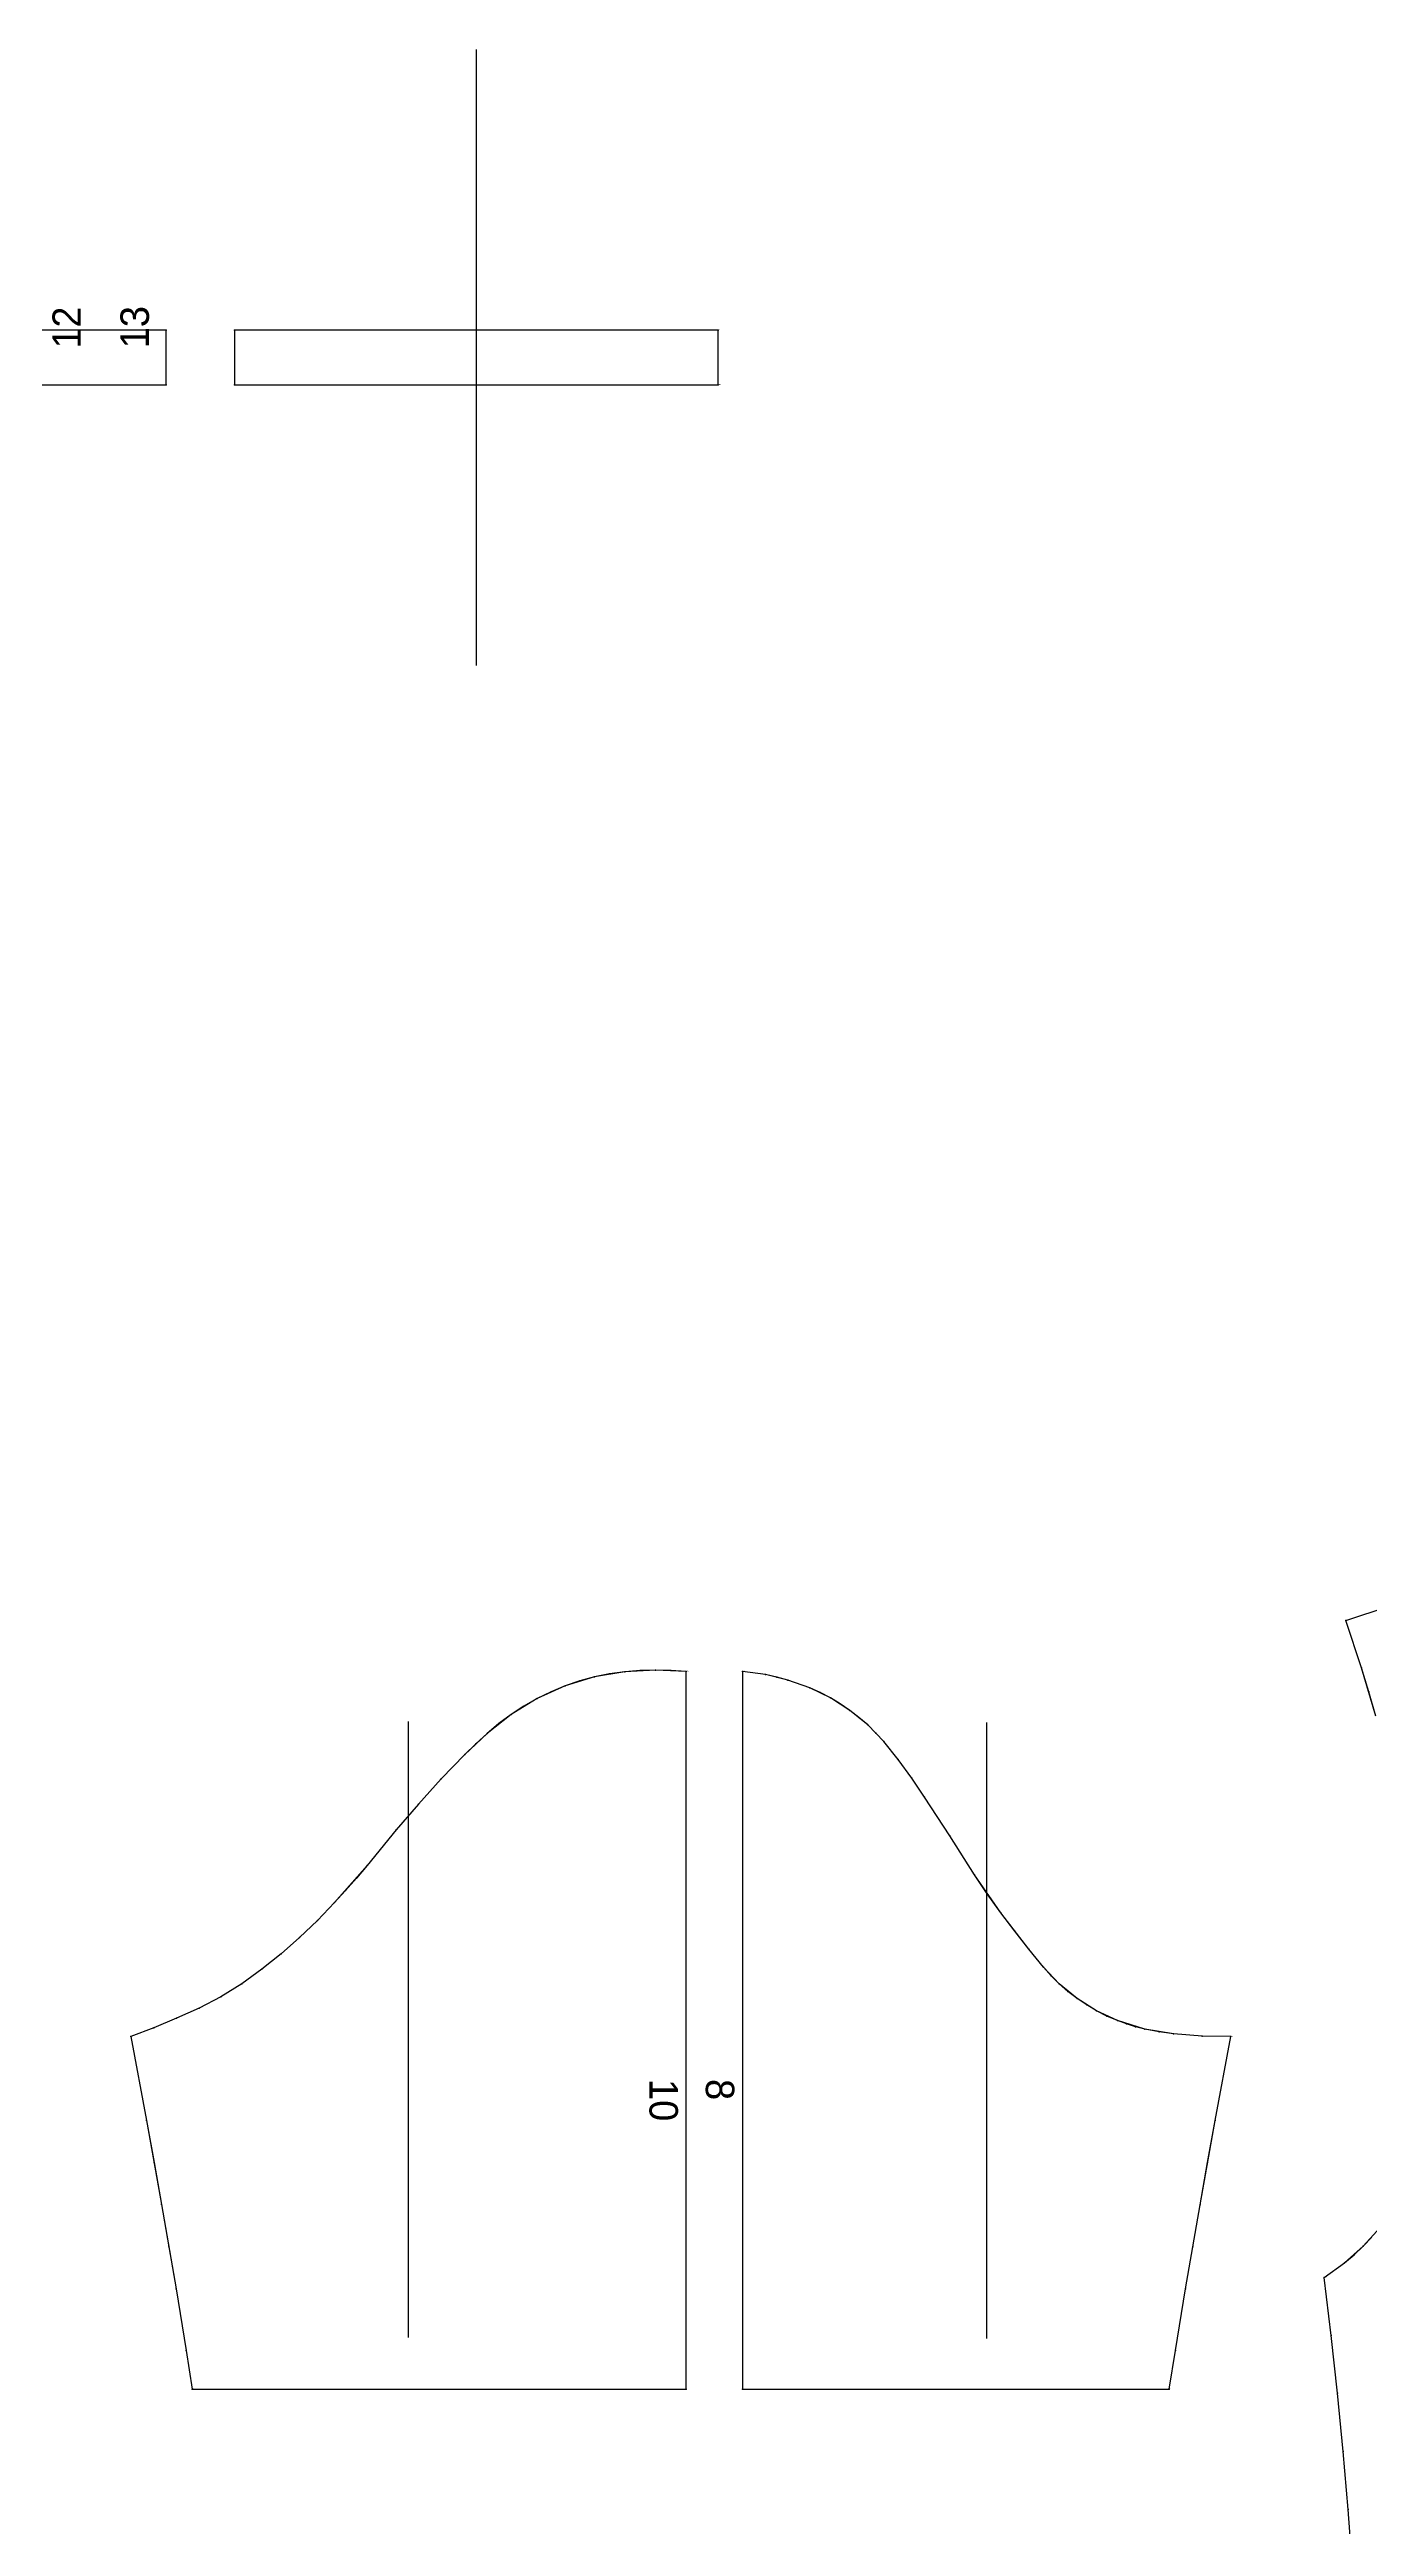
# Model space of a CAD drawing. Extents: x -807 to 1149, y 0 to 1843.
# Drawn here: x 251 to 636, y 1119 to 1843 of the extents above; entities that cross this region are included whole.
import ezdxf

# ---------------------------------------------------------------- set-up
doc = ezdxf.new("R2010")
doc.units = 0

# ---------------------------------------------------------------- blocks, each defined once
blk = doc.blocks.new('9_M')
at = {"layer": '1'}
for points in [[(631.429321, 1106.866333), (630.188538, 1123.858521), (628.751526, 1140.829956), (627.091492, 1157.787354), (625.239685, 1174.718506), (623.193481, 1191.634033), (629.172363, 1195.942383), (634.595703, 1200.808105), (639.53772, 1206.218262)], [(638.269836, 1355.701294), (634.086731, 1369.742432), (629.484436, 1383.650635), (729.302979, 1416.634155)]]:
    blk.add_lwpolyline(points, dxfattribs=at)
at = {"layer": '14'}
for points in [[(631.429321, 1106.866333), (630.188538, 1123.858521), (628.751526, 1140.829956), (627.091492, 1157.787354), (625.239685, 1174.718506), (623.193481, 1191.634033), (629.172363, 1195.942383), (634.595703, 1200.808105), (639.53772, 1206.218262)], [(638.269836, 1355.701294), (634.086731, 1369.742432), (629.484436, 1383.650635), (729.302979, 1416.634155)]]:
    blk.add_lwpolyline(points, dxfattribs=at)
at = {"layer": '2'}
for p in [(629.484436, 1383.650635), (629.484436, 1383.650635), (629.484436, 1383.650635), (623.193481, 1191.634033), (623.193481, 1191.634033), (623.193481, 1191.634033)]:
    blk.add_point(p, dxfattribs=at)
at = {"layer": '3'}
for p in [(634.086731, 1369.742432), (634.086731, 1369.742432), (634.086731, 1369.742432), (636.258423, 1362.745117), (629.172363, 1195.942383), (629.172363, 1195.942383), (629.172363, 1195.942383), (631.950317, 1198.298584), (634.595703, 1200.808105), (634.595703, 1200.808105), (634.595703, 1200.808105), (625.239685, 1174.718506), (625.239685, 1174.718506), (625.239685, 1174.718506), (627.091492, 1157.787354), (627.091492, 1157.787354), (627.091492, 1157.787354), (628.751526, 1140.829956), (628.751526, 1140.829956), (628.751526, 1140.829956), (630.188538, 1123.858521), (630.188538, 1123.858521), (630.188538, 1123.858521)]:
    blk.add_point(p, dxfattribs=at)
at = {"layer": '8'}
for points in [[(631.429321, 1106.866333), (630.188538, 1123.858521), (628.751526, 1140.829956), (627.091492, 1157.787354), (625.239685, 1174.718506), (623.193481, 1191.634033), (629.172363, 1195.942383), (631.950317, 1198.298584), (634.595703, 1200.808105), (637.136475, 1203.450195)], [(638.269836, 1355.701294), (636.258423, 1362.745117), (634.086731, 1369.742432), (629.484436, 1383.650635), (729.302979, 1416.634155)]]:
    blk.add_lwpolyline(points, dxfattribs=at)
at = {"layer": '84'}
for points in [[(631.429321, 1106.866333), (630.188538, 1123.858521), (628.751526, 1140.829956), (627.091492, 1157.787354), (625.239685, 1174.718506), (623.193481, 1191.634033), (629.172363, 1195.942383), (631.950317, 1198.298584), (634.595703, 1200.808105), (637.136475, 1203.450195)], [(638.269836, 1355.701294), (636.258423, 1362.745117), (634.086731, 1369.742432), (629.484436, 1383.650635), (729.302979, 1416.634155)]]:
    blk.add_lwpolyline(points, dxfattribs=at)
at = {"layer": '85'}
for points in [[(631.429321, 1106.866333), (630.188538, 1123.858521), (628.751526, 1140.829956), (627.091492, 1157.787354), (625.239685, 1174.718506), (623.193481, 1191.634033), (629.172363, 1195.942383), (631.950317, 1198.298584), (634.595703, 1200.808105), (637.136475, 1203.450195)], [(638.269836, 1355.701294), (636.258423, 1362.745117), (634.086731, 1369.742432), (629.484436, 1383.650635), (729.302979, 1416.634155)]]:
    blk.add_lwpolyline(points, dxfattribs=at)
at = {"layer": '87'}
for points in [[(631.429321, 1106.866333), (630.188538, 1123.858521), (628.751526, 1140.829956), (627.091492, 1157.787354), (625.239685, 1174.718506), (623.193481, 1191.634033), (629.172363, 1195.942383), (631.950317, 1198.298584), (634.595703, 1200.808105), (637.136475, 1203.450195)], [(638.269836, 1355.701294), (636.258423, 1362.745117), (634.086731, 1369.742432), (629.484436, 1383.650635), (729.302979, 1416.634155)]]:
    blk.add_lwpolyline(points, dxfattribs=at)
at = {"layer": '1'}
for s, p in [('# 20', (629.484436, 1383.650635)), ('# 19', (623.193481, 1191.634033))]:
    blk.add_text(s, height=0.25, dxfattribs=at).set_placement(p)
at = {"layer": '14'}
for s, p in [('# 20', (629.484436, 1383.650635)), ('# 19', (623.193481, 1191.634033))]:
    blk.add_text(s, height=0.25, dxfattribs=at).set_placement(p)
blk = doc.blocks.new('8_M')
at = {"layer": '1'}
blk.add_lwpolyline([(453.230438, 1159.010132), (577.944885, 1159.010132), (579.744019, 1170.315063), (582.690918, 1188.298462), (586.923096, 1212.910889), (591.343811, 1237.491577), (595.948914, 1262.038696), (587.530151, 1262.188599), (579.136597, 1262.875732), (570.818359, 1264.177246), (562.783447, 1266.684692), (556.69104, 1269.541016), (551.018799, 1273.160522), (545.803467, 1277.429321), (541.185791, 1282.30603), (536.910522, 1287.534912), (528.719238, 1298.234375), (520.990723, 1309.275513), (513.834717, 1320.694092), (506.457123, 1331.969116), (502.703888, 1337.572021), (498.755096, 1343.026855), (494.491791, 1348.261719), (489.824677, 1353.100098), (484.602692, 1357.348755), (478.941925, 1360.985718), (472.881439, 1363.947876), (466.525482, 1366.220215), (459.983246, 1367.804688), (453.230438, 1368.685913)], close=True, dxfattribs=at)
at = {"layer": '14'}
blk.add_lwpolyline([(453.230438, 1159.010132), (577.944885, 1159.010132), (579.744019, 1170.315063), (582.690918, 1188.298462), (586.923096, 1212.910889), (591.343811, 1237.491577), (595.948914, 1262.038696), (587.530151, 1262.188599), (579.136597, 1262.875732), (570.818359, 1264.177246), (562.783447, 1266.684692), (556.69104, 1269.541016), (551.018799, 1273.160522), (545.803467, 1277.429321), (541.185791, 1282.30603), (536.910522, 1287.534912), (528.719238, 1298.234375), (520.990723, 1309.275513), (513.834717, 1320.694092), (506.457123, 1331.969116), (502.703888, 1337.572021), (498.755096, 1343.026855), (494.491791, 1348.261719), (489.824677, 1353.100098), (484.602692, 1357.348755), (478.941925, 1360.985718), (472.881439, 1363.947876), (466.525482, 1366.220215), (459.983246, 1367.804688), (453.230438, 1368.685913)], close=True, dxfattribs=at)
at = {"layer": '2'}
for p in [(453.230438, 1368.685913), (453.230438, 1368.685913), (453.230438, 1368.685913), (595.948914, 1262.038696), (595.948914, 1262.038696), (595.948914, 1262.038696), (453.230438, 1159.010132), (453.230438, 1159.010132), (453.230438, 1159.010132), (577.944885, 1159.010132), (577.944885, 1159.010132), (577.944885, 1159.010132)]:
    blk.add_point(p, dxfattribs=at)
at = {"layer": '3'}
for p in [(459.983246, 1367.804688), (459.983246, 1367.804688), (459.983246, 1367.804688), (463.27597, 1367.108032), (466.525482, 1366.220215), (466.525482, 1366.220215), (466.525482, 1366.220215), (472.881439, 1363.947876), (472.881439, 1363.947876), (472.881439, 1363.947876), (475.954895, 1362.555054), (478.941925, 1360.985718), (478.941925, 1360.985718), (478.941925, 1360.985718), (481.822906, 1359.246948), (484.602692, 1357.348755), (484.602692, 1357.348755), (484.602692, 1357.348755), (487.277893, 1355.30188), (489.824677, 1353.100098), (489.824677, 1353.100098), (489.824677, 1353.100098), (492.222107, 1350.743652), (494.491791, 1348.261719), (494.491791, 1348.261719), (494.491791, 1348.261719), (498.755096, 1343.026855), (498.755096, 1343.026855), (498.755096, 1343.026855), (502.703888, 1337.572021), (502.703888, 1337.572021), (502.703888, 1337.572021), (506.457123, 1331.969116), (506.457123, 1331.969116), (506.457123, 1331.969116), (513.834717, 1320.694092), (513.834717, 1320.694092), (513.834717, 1320.694092), (520.990723, 1309.275513), (520.990723, 1309.275513), (520.990723, 1309.275513), (524.773682, 1303.699341), (528.719238, 1298.234375), (528.719238, 1298.234375), (528.719238, 1298.234375), (532.771301, 1292.850708), (536.910522, 1287.534912), (536.910522, 1287.534912), (536.910522, 1287.534912), (541.185791, 1282.30603), (541.185791, 1282.30603), (541.185791, 1282.30603), (543.429932, 1279.80481), (545.803467, 1277.429321), (545.803467, 1277.429321), (545.803467, 1277.429321), (548.342712, 1275.213623), (551.018799, 1273.160522), (551.018799, 1273.160522), (551.018799, 1273.160522), (553.800537, 1271.263062), (556.69104, 1269.541016), (556.69104, 1269.541016), (556.69104, 1269.541016), (559.690918, 1268.0177), (562.783447, 1266.684692), (562.783447, 1266.684692), (562.783447, 1266.684692), (565.419373, 1265.710327), (568.098938, 1264.870361), (570.818359, 1264.177246), (570.818359, 1264.177246), (570.818359, 1264.177246), (574.956909, 1263.412354), (579.136597, 1262.875732), (579.136597, 1262.875732), (579.136597, 1262.875732), (587.530151, 1262.188599), (587.530151, 1262.188599), (587.530151, 1262.188599), (591.343811, 1237.491577), (591.343811, 1237.491577), (591.343811, 1237.491577), (589.108582, 1225.205688), (586.923096, 1212.910889), (586.923096, 1212.910889), (586.923096, 1212.910889), (584.781616, 1200.609009), (582.690918, 1188.298462), (582.690918, 1188.298462), (582.690918, 1188.298462), (579.744019, 1170.315063), (579.744019, 1170.315063), (579.744019, 1170.315063)]:
    blk.add_point(p, dxfattribs=at)
at = {"layer": '7'}
blk.add_line((524.589661, 1173.848022), (524.589661, 1353.848022), dxfattribs=at)
at = {"layer": '8'}
blk.add_lwpolyline([(453.230438, 1159.010132), (577.944885, 1159.010132), (579.744019, 1170.315063), (582.690918, 1188.298462), (584.781616, 1200.609009), (586.923096, 1212.910889), (589.108582, 1225.205688), (591.343811, 1237.491577), (595.948914, 1262.038696), (587.530151, 1262.188599), (579.136597, 1262.875732), (574.956909, 1263.412354), (570.818359, 1264.177246), (568.098938, 1264.870361), (565.419373, 1265.710327), (562.783447, 1266.684692), (559.690918, 1268.0177), (556.69104, 1269.541016), (553.800537, 1271.263062), (551.018799, 1273.160522), (548.342712, 1275.213623), (545.803467, 1277.429321), (543.429932, 1279.80481), (541.185791, 1282.30603), (536.910522, 1287.534912), (532.771301, 1292.850708), (528.719238, 1298.234375), (524.773682, 1303.699341), (520.990723, 1309.275513), (513.834717, 1320.694092), (506.457123, 1331.969116), (502.703888, 1337.572021), (498.755096, 1343.026855), (494.491791, 1348.261719), (492.222107, 1350.743652), (489.824677, 1353.100098), (487.277893, 1355.30188), (484.602692, 1357.348755), (481.822906, 1359.246948), (478.941925, 1360.985718), (475.954895, 1362.555054), (472.881439, 1363.947876), (466.525482, 1366.220215), (463.27597, 1367.108032), (459.983246, 1367.804688), (453.230438, 1368.685913)], close=True, dxfattribs=at)
at = {"layer": '84'}
blk.add_lwpolyline([(577.944885, 1159.010132), (579.744019, 1170.315063), (582.690918, 1188.298462), (584.781616, 1200.609009), (586.923096, 1212.910889), (589.108582, 1225.205688), (591.343811, 1237.491577), (595.948914, 1262.038696), (587.530151, 1262.188599), (579.136597, 1262.875732), (574.956909, 1263.412354), (570.818359, 1264.177246), (568.098938, 1264.870361), (565.419373, 1265.710327), (562.783447, 1266.684692), (559.690918, 1268.0177), (556.69104, 1269.541016), (553.800537, 1271.263062), (551.018799, 1273.160522), (548.342712, 1275.213623), (545.803467, 1277.429321), (543.429932, 1279.80481), (541.185791, 1282.30603), (536.910522, 1287.534912), (532.771301, 1292.850708), (528.719238, 1298.234375), (524.773682, 1303.699341), (520.990723, 1309.275513), (513.834717, 1320.694092), (506.457123, 1331.969116), (502.703888, 1337.572021), (498.755096, 1343.026855), (494.491791, 1348.261719), (492.222107, 1350.743652), (489.824677, 1353.100098), (487.277893, 1355.30188), (484.602692, 1357.348755), (481.822906, 1359.246948), (478.941925, 1360.985718), (475.954895, 1362.555054), (472.881439, 1363.947876), (466.525482, 1366.220215), (463.27597, 1367.108032), (459.983246, 1367.804688), (453.230438, 1368.685913), (453.230438, 1159.010132)], close=True, dxfattribs=at)
at = {"layer": '85'}
blk.add_lwpolyline([(577.944885, 1159.010132), (579.744019, 1170.315063), (582.690918, 1188.298462), (584.781616, 1200.609009), (586.923096, 1212.910889), (589.108582, 1225.205688), (591.343811, 1237.491577), (595.948914, 1262.038696), (587.530151, 1262.188599), (579.136597, 1262.875732), (574.956909, 1263.412354), (570.818359, 1264.177246), (568.098938, 1264.870361), (565.419373, 1265.710327), (562.783447, 1266.684692), (559.690918, 1268.0177), (556.69104, 1269.541016), (553.800537, 1271.263062), (551.018799, 1273.160522), (548.342712, 1275.213623), (545.803467, 1277.429321), (543.429932, 1279.80481), (541.185791, 1282.30603), (536.910522, 1287.534912), (532.771301, 1292.850708), (528.719238, 1298.234375), (524.773682, 1303.699341), (520.990723, 1309.275513), (513.834717, 1320.694092), (506.457123, 1331.969116), (502.703888, 1337.572021), (498.755096, 1343.026855), (494.491791, 1348.261719), (492.222107, 1350.743652), (489.824677, 1353.100098), (487.277893, 1355.30188), (484.602692, 1357.348755), (481.822906, 1359.246948), (478.941925, 1360.985718), (475.954895, 1362.555054), (472.881439, 1363.947876), (466.525482, 1366.220215), (463.27597, 1367.108032), (459.983246, 1367.804688), (453.230438, 1368.685913), (453.230438, 1159.010132)], close=True, dxfattribs=at)
at = {"layer": '87'}
blk.add_lwpolyline([(577.944885, 1159.010132), (579.744019, 1170.315063), (582.690918, 1188.298462), (584.781616, 1200.609009), (586.923096, 1212.910889), (589.108582, 1225.205688), (591.343811, 1237.491577), (595.948914, 1262.038696), (587.530151, 1262.188599), (579.136597, 1262.875732), (574.956909, 1263.412354), (570.818359, 1264.177246), (568.098938, 1264.870361), (565.419373, 1265.710327), (562.783447, 1266.684692), (559.690918, 1268.0177), (556.69104, 1269.541016), (553.800537, 1271.263062), (551.018799, 1273.160522), (548.342712, 1275.213623), (545.803467, 1277.429321), (543.429932, 1279.80481), (541.185791, 1282.30603), (536.910522, 1287.534912), (532.771301, 1292.850708), (528.719238, 1298.234375), (524.773682, 1303.699341), (520.990723, 1309.275513), (513.834717, 1320.694092), (506.457123, 1331.969116), (502.703888, 1337.572021), (498.755096, 1343.026855), (494.491791, 1348.261719), (492.222107, 1350.743652), (489.824677, 1353.100098), (487.277893, 1355.30188), (484.602692, 1357.348755), (481.822906, 1359.246948), (478.941925, 1360.985718), (475.954895, 1362.555054), (472.881439, 1363.947876), (466.525482, 1366.220215), (463.27597, 1367.108032), (459.983246, 1367.804688), (453.230438, 1368.685913), (453.230438, 1159.010132)], close=True, dxfattribs=at)
at = {"layer": '1'}
for s, p in [('# 29', (453.230438, 1368.685913)), ('# 28', (595.948914, 1262.038696)), ('# 27', (577.944885, 1159.010132))]:
    blk.add_text(s, height=0.25, dxfattribs=at).set_placement(p)
at = {"layer": '14'}
for s, p in [('# 29', (453.230438, 1368.685913)), ('# 28', (595.948914, 1262.038696)), ('# 27', (577.944885, 1159.010132))]:
    blk.add_text(s, height=0.25, dxfattribs=at).set_placement(p)
at = {"layer": '15'}
blk.add_text('8', height=8.328125, rotation=270, dxfattribs=at).set_placement((442.518524, 1249.63855))
blk = doc.blocks.new('10_M')
at = {"layer": '1'}
blk.add_lwpolyline([(436.760803, 1368.709961), (427.813232, 1369.154907), (418.86853, 1368.614014), (410.035278, 1367.123047), (401.464417, 1364.515137), (393.294678, 1360.840454), (385.65033, 1356.16626), (378.621338, 1350.614136), (372.121399, 1344.445557), (365.233826, 1337.310181), (358.574463, 1329.96106), (352.089539, 1322.457764), (343.541077, 1312.009644), (334.013123, 1301.196045), (329.030457, 1295.983643), (323.857666, 1290.965942), (318.446106, 1286.202148), (312.810242, 1281.709351), (306.962952, 1277.487549), (300.870667, 1273.645996), (294.462769, 1270.367065), (287.874939, 1267.426514), (281.231689, 1264.637207), (274.493958, 1262.062744), (279.099182, 1237.515625), (283.519958, 1212.934937), (287.752014, 1188.32251), (290.699036, 1170.339111), (292.497986, 1159.03418), (436.760803, 1159.03418)], close=True, dxfattribs=at)
at = {"layer": '14'}
blk.add_lwpolyline([(436.760803, 1368.709961), (427.813232, 1369.154907), (418.86853, 1368.614014), (410.035278, 1367.123047), (401.464417, 1364.515137), (393.294678, 1360.840454), (385.65033, 1356.16626), (378.621338, 1350.614136), (372.121399, 1344.445557), (365.233826, 1337.310181), (358.574463, 1329.96106), (352.089539, 1322.457764), (343.541077, 1312.009644), (334.013123, 1301.196045), (329.030457, 1295.983643), (323.857666, 1290.965942), (318.446106, 1286.202148), (312.810242, 1281.709351), (306.962952, 1277.487549), (300.870667, 1273.645996), (294.462769, 1270.367065), (287.874939, 1267.426514), (281.231689, 1264.637207), (274.493958, 1262.062744), (279.099182, 1237.515625), (283.519958, 1212.934937), (287.752014, 1188.32251), (290.699036, 1170.339111), (292.497986, 1159.03418), (436.760803, 1159.03418)], close=True, dxfattribs=at)
at = {"layer": '2'}
for p in [(436.760803, 1368.709961), (436.760803, 1368.709961), (436.760803, 1368.709961), (274.493958, 1262.062744), (274.493958, 1262.062744), (274.493958, 1262.062744), (292.497986, 1159.03418), (292.497986, 1159.03418), (292.497986, 1159.03418), (436.760803, 1159.03418), (436.760803, 1159.03418), (436.760803, 1159.03418)]:
    blk.add_point(p, dxfattribs=at)
at = {"layer": '3'}
for p in [(414.428833, 1367.994507), (418.86853, 1368.614014), (418.86853, 1368.614014), (418.86853, 1368.614014), (423.335693, 1369.014526), (427.813232, 1369.154907), (427.813232, 1369.154907), (427.813232, 1369.154907), (432.288086, 1369.012329), (393.294678, 1360.840454), (393.294678, 1360.840454), (393.294678, 1360.840454), (397.32135, 1362.806274), (401.464417, 1364.515137), (401.464417, 1364.515137), (401.464417, 1364.515137), (405.707947, 1365.960205), (410.035278, 1367.123047), (410.035278, 1367.123047), (410.035278, 1367.123047), (385.65033, 1356.16626), (385.65033, 1356.16626), (385.65033, 1356.16626), (389.399292, 1358.623169), (375.322083, 1347.582397), (378.621338, 1350.614136), (378.621338, 1350.614136), (378.621338, 1350.614136), (382.059113, 1353.487183), (372.121399, 1344.445557), (372.121399, 1344.445557), (372.121399, 1344.445557), (365.233826, 1337.310181), (365.233826, 1337.310181), (365.233826, 1337.310181), (358.574463, 1329.96106), (358.574463, 1329.96106), (358.574463, 1329.96106), (352.089539, 1322.457764), (352.089539, 1322.457764), (352.089539, 1322.457764), (343.541077, 1312.009644), (343.541077, 1312.009644), (343.541077, 1312.009644), (337.25354, 1304.744385), (340.430511, 1308.347412), (329.030457, 1295.983643), (329.030457, 1295.983643), (329.030457, 1295.983643), (334.013123, 1301.196045), (334.013123, 1301.196045), (334.013123, 1301.196045), (323.857666, 1290.965942), (323.857666, 1290.965942), (323.857666, 1290.965942), (312.810242, 1281.709351), (312.810242, 1281.709351), (312.810242, 1281.709351), (318.446106, 1286.202148), (318.446106, 1286.202148), (318.446106, 1286.202148), (306.962952, 1277.487549), (306.962952, 1277.487549), (306.962952, 1277.487549), (287.874939, 1267.426514), (287.874939, 1267.426514), (287.874939, 1267.426514), (294.462769, 1270.367065), (294.462769, 1270.367065), (294.462769, 1270.367065), (300.870667, 1273.645996), (300.870667, 1273.645996), (300.870667, 1273.645996), (281.231689, 1264.637207), (281.231689, 1264.637207), (281.231689, 1264.637207), (279.099182, 1237.515625), (279.099182, 1237.515625), (279.099182, 1237.515625), (281.334473, 1225.229736), (283.519958, 1212.934937), (283.519958, 1212.934937), (283.519958, 1212.934937), (285.661377, 1200.633057), (287.752014, 1188.32251), (287.752014, 1188.32251), (287.752014, 1188.32251), (290.699036, 1170.339111), (290.699036, 1170.339111), (290.699036, 1170.339111)]:
    blk.add_point(p, dxfattribs=at)
at = {"layer": '7'}
blk.add_line((355.62738, 1174.094482), (355.62738, 1354.094482), dxfattribs=at)
at = {"layer": '8'}
blk.add_lwpolyline([(436.760803, 1368.709961), (432.288086, 1369.012329), (427.813232, 1369.154907), (423.335693, 1369.014526), (418.86853, 1368.614014), (414.428833, 1367.994507), (410.035278, 1367.123047), (405.707947, 1365.960205), (401.464417, 1364.515137), (397.32135, 1362.806274), (393.294678, 1360.840454), (389.399292, 1358.623169), (385.65033, 1356.16626), (382.059113, 1353.487183), (378.621338, 1350.614136), (375.322083, 1347.582397), (372.121399, 1344.445557), (365.233826, 1337.310181), (358.574463, 1329.96106), (352.089539, 1322.457764), (343.541077, 1312.009644), (340.430511, 1308.347412), (337.25354, 1304.744385), (334.013123, 1301.196045), (329.030457, 1295.983643), (323.857666, 1290.965942), (318.446106, 1286.202148), (312.810242, 1281.709351), (306.962952, 1277.487549), (300.870667, 1273.645996), (294.462769, 1270.367065), (287.874939, 1267.426514), (281.231689, 1264.637207), (274.493958, 1262.062744), (279.099182, 1237.515625), (281.334473, 1225.229736), (283.519958, 1212.934937), (285.661377, 1200.633057), (287.752014, 1188.32251), (290.699036, 1170.339111), (292.497986, 1159.03418), (436.760803, 1159.03418)], close=True, dxfattribs=at)
at = {"layer": '84'}
blk.add_lwpolyline([(432.288086, 1369.012329), (427.813232, 1369.154907), (423.335693, 1369.014526), (418.86853, 1368.614014), (414.428833, 1367.994507), (410.035278, 1367.123047), (405.707947, 1365.960205), (401.464417, 1364.515137), (397.32135, 1362.806274), (393.294678, 1360.840454), (389.399292, 1358.623169), (385.65033, 1356.16626), (382.059113, 1353.487183), (378.621338, 1350.614136), (375.322083, 1347.582397), (372.121399, 1344.445557), (365.233826, 1337.310181), (358.574463, 1329.96106), (352.089539, 1322.457764), (343.541077, 1312.009644), (340.430511, 1308.347412), (337.25354, 1304.744385), (334.013123, 1301.196045), (329.030457, 1295.983643), (323.857666, 1290.965942), (318.446106, 1286.202148), (312.810242, 1281.709351), (306.962952, 1277.487549), (300.870667, 1273.645996), (294.462769, 1270.367065), (287.874939, 1267.426514), (281.231689, 1264.637207), (274.493958, 1262.062744), (279.099182, 1237.515625), (281.334473, 1225.229736), (283.519958, 1212.934937), (285.661377, 1200.633057), (287.752014, 1188.32251), (290.699036, 1170.339111), (292.497986, 1159.03418), (436.760803, 1159.03418), (436.760803, 1368.709961)], close=True, dxfattribs=at)
at = {"layer": '85'}
blk.add_lwpolyline([(432.288086, 1369.012329), (427.813232, 1369.154907), (423.335693, 1369.014526), (418.86853, 1368.614014), (414.428833, 1367.994507), (410.035278, 1367.123047), (405.707947, 1365.960205), (401.464417, 1364.515137), (397.32135, 1362.806274), (393.294678, 1360.840454), (389.399292, 1358.623169), (385.65033, 1356.16626), (382.059113, 1353.487183), (378.621338, 1350.614136), (375.322083, 1347.582397), (372.121399, 1344.445557), (365.233826, 1337.310181), (358.574463, 1329.96106), (352.089539, 1322.457764), (343.541077, 1312.009644), (340.430511, 1308.347412), (337.25354, 1304.744385), (334.013123, 1301.196045), (329.030457, 1295.983643), (323.857666, 1290.965942), (318.446106, 1286.202148), (312.810242, 1281.709351), (306.962952, 1277.487549), (300.870667, 1273.645996), (294.462769, 1270.367065), (287.874939, 1267.426514), (281.231689, 1264.637207), (274.493958, 1262.062744), (279.099182, 1237.515625), (281.334473, 1225.229736), (283.519958, 1212.934937), (285.661377, 1200.633057), (287.752014, 1188.32251), (290.699036, 1170.339111), (292.497986, 1159.03418), (436.760803, 1159.03418), (436.760803, 1368.709961)], close=True, dxfattribs=at)
at = {"layer": '87'}
blk.add_lwpolyline([(432.288086, 1369.012329), (427.813232, 1369.154907), (423.335693, 1369.014526), (418.86853, 1368.614014), (414.428833, 1367.994507), (410.035278, 1367.123047), (405.707947, 1365.960205), (401.464417, 1364.515137), (397.32135, 1362.806274), (393.294678, 1360.840454), (389.399292, 1358.623169), (385.65033, 1356.16626), (382.059113, 1353.487183), (378.621338, 1350.614136), (375.322083, 1347.582397), (372.121399, 1344.445557), (365.233826, 1337.310181), (358.574463, 1329.96106), (352.089539, 1322.457764), (343.541077, 1312.009644), (340.430511, 1308.347412), (337.25354, 1304.744385), (334.013123, 1301.196045), (329.030457, 1295.983643), (323.857666, 1290.965942), (318.446106, 1286.202148), (312.810242, 1281.709351), (306.962952, 1277.487549), (300.870667, 1273.645996), (294.462769, 1270.367065), (287.874939, 1267.426514), (281.231689, 1264.637207), (274.493958, 1262.062744), (279.099182, 1237.515625), (281.334473, 1225.229736), (283.519958, 1212.934937), (285.661377, 1200.633057), (287.752014, 1188.32251), (290.699036, 1170.339111), (292.497986, 1159.03418), (436.760803, 1159.03418), (436.760803, 1368.709961)], close=True, dxfattribs=at)
at = {"layer": '1'}
for s, p in [('# 29', (436.760803, 1368.709961)), ('# 30', (274.493958, 1262.062744)), ('# 31', (292.497986, 1159.03418))]:
    blk.add_text(s, height=0.25, dxfattribs=at).set_placement(p)
at = {"layer": '14'}
for s, p in [('# 29', (436.760803, 1368.709961)), ('# 30', (274.493958, 1262.062744)), ('# 31', (292.497986, 1159.03418))]:
    blk.add_text(s, height=0.25, dxfattribs=at).set_placement(p)
at = {"layer": '15'}
blk.add_text('10', height=8.328125, rotation=270, dxfattribs=at).set_placement((426.048889, 1249.662598))
blk = doc.blocks.new('12_M')
at = {"layer": '1'}
blk.add_lwpolyline([(284.891602, 1760.685547), (97.013733, 1760.685547), (97.013733, 1744.685791), (284.891602, 1744.685669)], close=True, dxfattribs=at)
at = {"layer": '14'}
blk.add_lwpolyline([(284.891602, 1760.685547), (97.013733, 1760.685547), (97.013733, 1744.685791), (284.891602, 1744.685669)], close=True, dxfattribs=at)
at = {"layer": '2'}
for p in [(97.013733, 1760.685547), (97.013733, 1760.685547), (97.013733, 1760.685547), (284.891602, 1760.685547), (284.891602, 1760.685547), (284.891602, 1760.685547), (97.013733, 1744.685791), (97.013733, 1744.685791), (97.013733, 1744.685791), (284.891602, 1744.685669), (284.891602, 1744.685669), (284.891602, 1744.685669)]:
    blk.add_point(p, dxfattribs=at)
at = {"layer": '7'}
blk.add_line((190.952667, 1662.685547), (190.952667, 1842.685547), dxfattribs=at)
at = {"layer": '8'}
blk.add_lwpolyline([(284.891602, 1760.685547), (97.013733, 1760.685547), (97.013733, 1744.685791), (284.891602, 1744.685669)], close=True, dxfattribs=at)
at = {"layer": '84'}
blk.add_lwpolyline([(97.013733, 1760.685547), (97.013733, 1744.685791), (284.891602, 1744.685669), (284.891602, 1760.685547)], close=True, dxfattribs=at)
at = {"layer": '85'}
blk.add_lwpolyline([(97.013733, 1760.685547), (97.013733, 1744.685791), (284.891602, 1744.685669), (284.891602, 1760.685547)], close=True, dxfattribs=at)
at = {"layer": '87'}
blk.add_lwpolyline([(97.013733, 1760.685547), (97.013733, 1744.685791), (284.891602, 1744.685669), (284.891602, 1760.685547)], close=True, dxfattribs=at)
at = {"layer": '1'}
for s, p in [('# 24', (97.013733, 1760.685547)), ('# 23', (97.013733, 1744.685791))]:
    blk.add_text(s, height=0.25, dxfattribs=at).set_placement(p)
at = {"layer": '14'}
for s, p in [('# 24', (97.013733, 1760.685547)), ('# 23', (97.013733, 1744.685791))]:
    blk.add_text(s, height=0.25, dxfattribs=at).set_placement(p)
at = {"layer": '15'}
blk.add_text('12', height=8.203125, rotation=90.000008, dxfattribs=at).set_placement((259.841248, 1755.352295))
blk = doc.blocks.new('13_M')
at = {"layer": '1'}
blk.add_lwpolyline([(304.868011, 1744.685669), (446.097565, 1744.685791), (446.097565, 1760.685547), (304.868011, 1760.685547)], close=True, dxfattribs=at)
at = {"layer": '14'}
blk.add_lwpolyline([(304.868011, 1744.685669), (446.097565, 1744.685791), (446.097565, 1760.685547), (304.868011, 1760.685547)], close=True, dxfattribs=at)
at = {"layer": '2'}
for p in [(304.868011, 1760.685547), (304.868011, 1760.685547), (304.868011, 1760.685547), (446.097565, 1760.685547), (446.097565, 1760.685547), (446.097565, 1760.685547), (304.868011, 1744.685669), (304.868011, 1744.685669), (304.868011, 1744.685669), (446.097565, 1744.685791), (446.097565, 1744.685791), (446.097565, 1744.685791)]:
    blk.add_point(p, dxfattribs=at)
at = {"layer": '7'}
blk.add_line((375.482788, 1662.685547), (375.482788, 1842.685547), dxfattribs=at)
at = {"layer": '8'}
blk.add_lwpolyline([(304.868011, 1744.685669), (446.097565, 1744.685791), (446.097565, 1760.685547), (304.868011, 1760.685547)], close=True, dxfattribs=at)
at = {"layer": '84'}
blk.add_lwpolyline([(446.097565, 1744.685791), (446.097565, 1760.685547), (304.868011, 1760.685547), (304.868011, 1744.685669)], close=True, dxfattribs=at)
at = {"layer": '85'}
blk.add_lwpolyline([(446.097565, 1744.685791), (446.097565, 1760.685547), (304.868011, 1760.685547), (304.868011, 1744.685669)], close=True, dxfattribs=at)
at = {"layer": '87'}
blk.add_lwpolyline([(446.097565, 1744.685791), (446.097565, 1760.685547), (304.868011, 1760.685547), (304.868011, 1744.685669)], close=True, dxfattribs=at)
at = {"layer": '1'}
for s, p in [('# 25', (446.097565, 1760.685547)), ('# 26', (446.097565, 1744.685791))]:
    blk.add_text(s, height=0.25, dxfattribs=at).set_placement(p)
at = {"layer": '14'}
for s, p in [('# 25', (446.097565, 1760.685547)), ('# 26', (446.097565, 1744.685791))]:
    blk.add_text(s, height=0.25, dxfattribs=at).set_placement(p)
at = {"layer": '15'}
blk.add_text('13', height=8.328125, rotation=90.000008, dxfattribs=at).set_placement((279.817657, 1755.352295))

msp = doc.modelspace()

# ---------------------------------------------------------------- block references
at = {"layer": '1'}
for name in ['12_M', '13_M', '9_M', '10_M', '8_M']:
    msp.add_blockref(name, (0, 0), dxfattribs=at)

doc.saveas('drawing.dxf')
